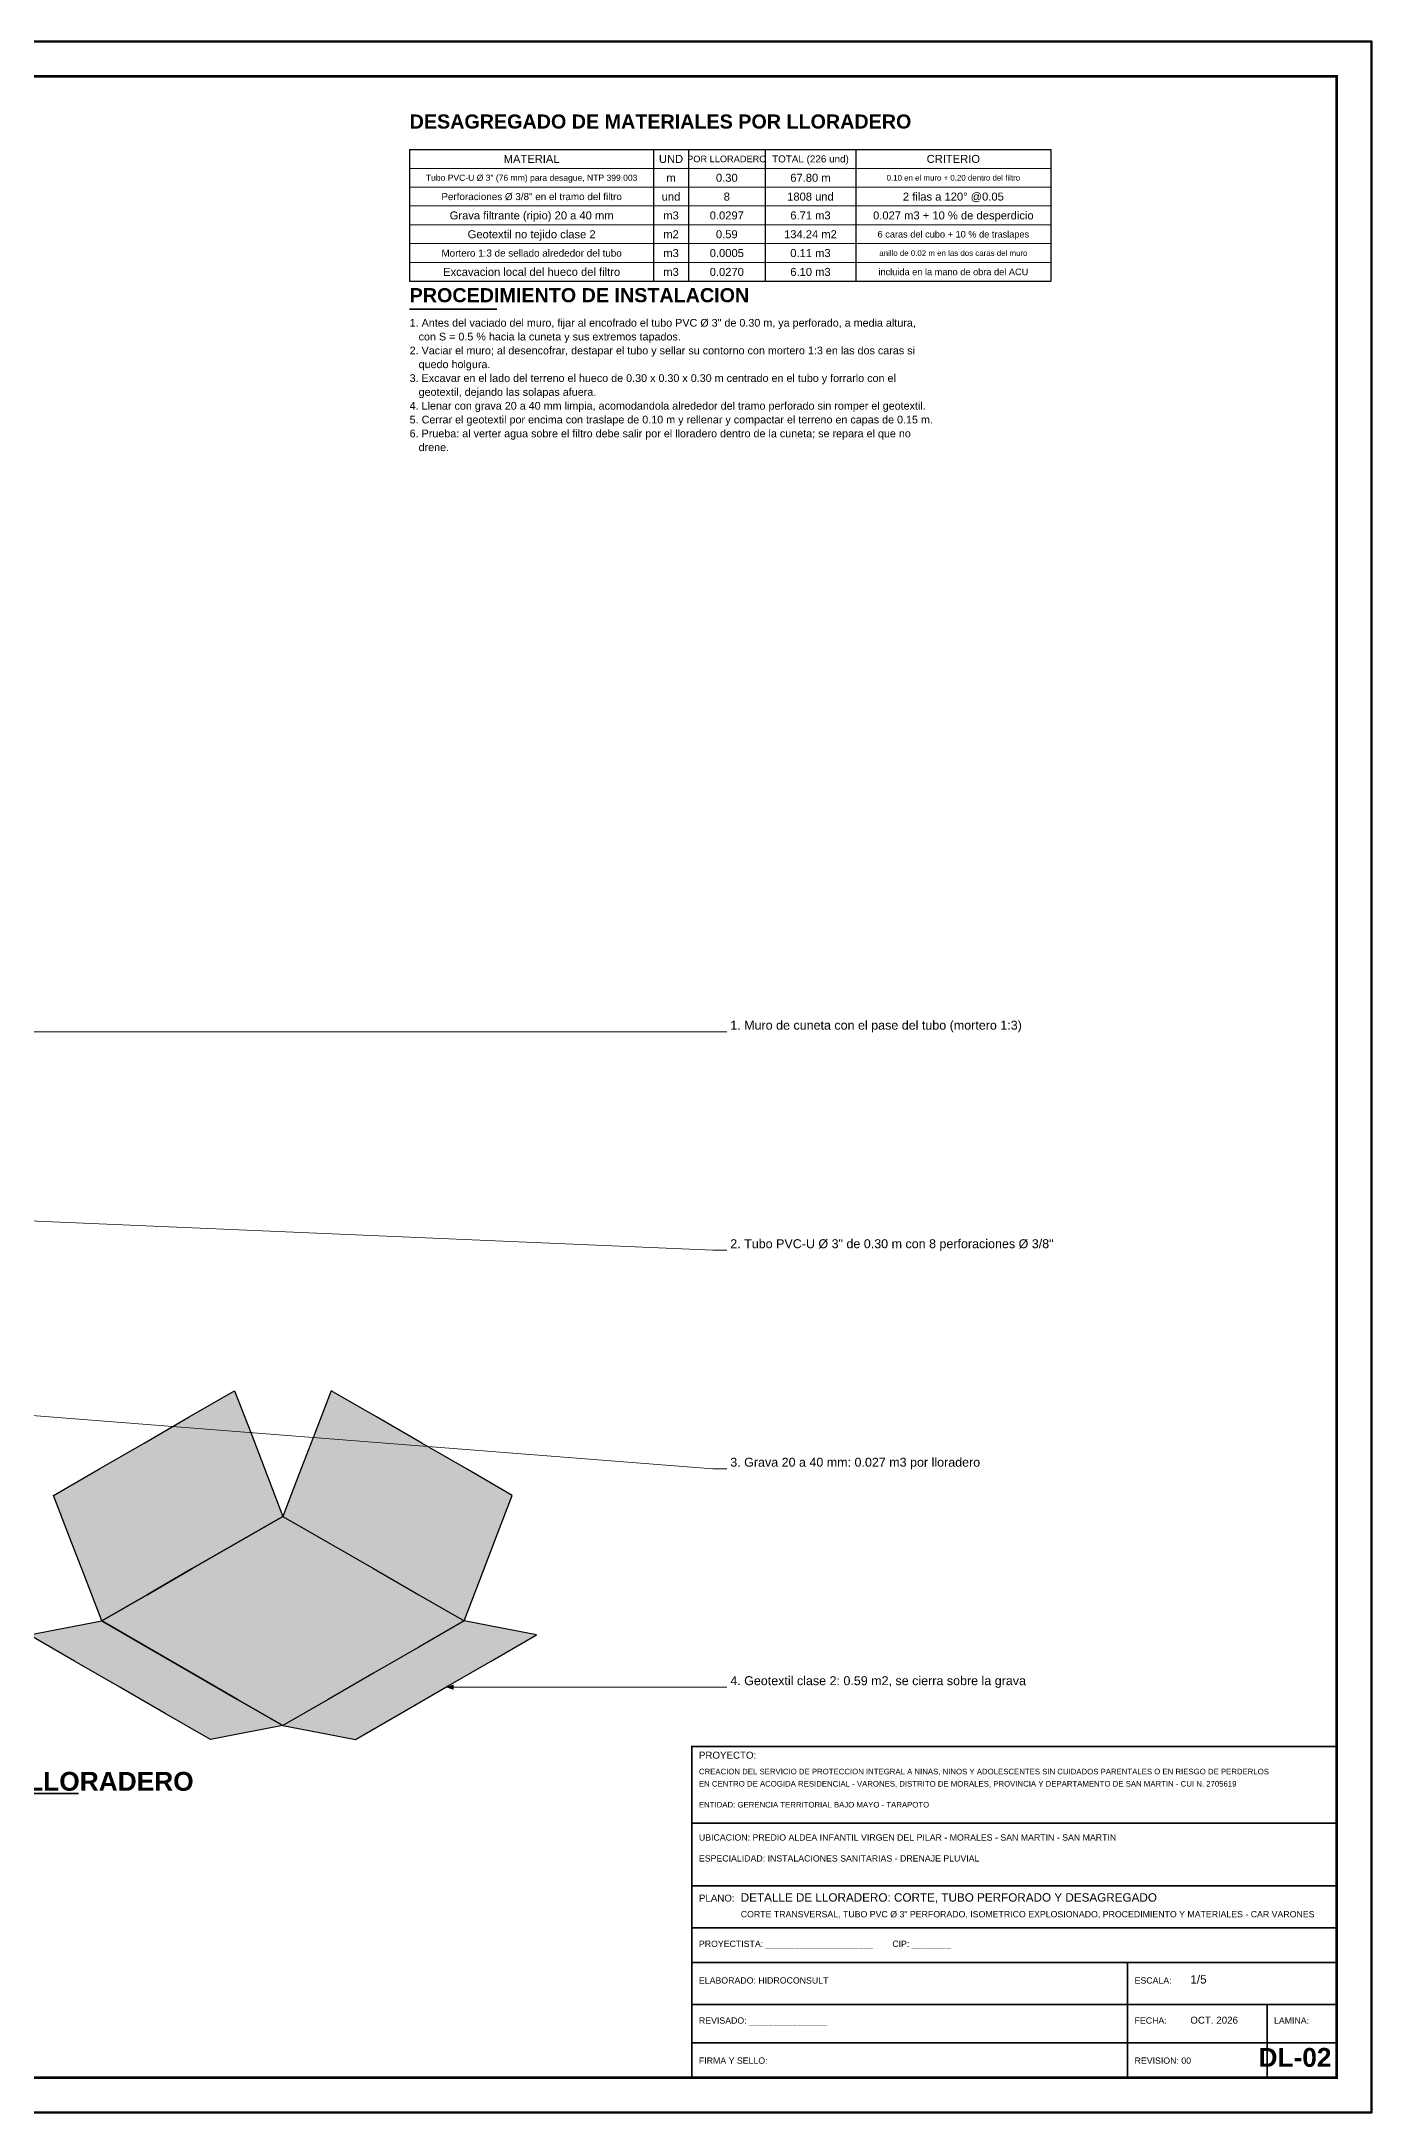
# Model space of a CAD drawing. Header units: metres. Extents: x 0 to 14.2, y 0 to 5.9.
# Drawn here: x 12.297 to 14.205, y 0 to 2.97 of the extents above; entities that cross this region are included whole.
import ezdxf
from ezdxf.enums import TextEntityAlignment as Align

# ---------------------------------------------------------------- set-up
doc = ezdxf.new("R2010")
doc.units = ezdxf.units.M
doc.header["$LTSCALE"] = 0.25
for name, color, linetype, lineweight in [('GRILLA', 9, 'CONTINUOUS', 13), ('LLAMADAS', 30, 'CONTINUOUS', 18), ('MARCO', 7, 'CONTINUOUS', 50), ('ROTULO', 7, 'CONTINUOUS', 35), ('TITULOS', 160, 'CONTINUOUS', 35)]:
    doc.layers.add(name, color=color, linetype=linetype, lineweight=lineweight)
for name, color, linetype in [('ISO-ARISTAS', 8, 'CONTINUOUS'), ('ROTULO-TEXTO', 7, 'CONTINUOUS'), ('TEXTOS', 7, 'CONTINUOUS'), ('TEXTOS-NOTAS', 7, 'CONTINUOUS')]:
    doc.layers.add(name, color=color, linetype=linetype)
doc.layers.add('ISO-CONCRETO-SUP', color=254, linetype='CONTINUOUS', true_color=0xe8e8e8)
doc.styles.get("Standard").update_dxf_attribs({"font": 'arial.ttf'})
doc.styles.add('TITULOS', font='arialbd.ttf')

msp = doc.modelspace()

# ---------------------------------------------------------------- linework, layer by layer
at = {"layer": 'GRILLA'}
for p, q in [((12.825, 2.788), (13.745, 2.788)), ((12.825, 2.761), (13.745, 2.761)), ((12.825, 2.734), (13.745, 2.734)), ((12.825, 2.707), (13.745, 2.707)), ((12.825, 2.68), (13.745, 2.68)), ((12.825, 2.653), (13.745, 2.653))]:
    msp.add_line(p, q, dxfattribs=at)
at = {"layer": 'ISO-ARISTAS', "color": 250}
for p, q in [((12.5089, 0.9975), (12.5739, 1.035)), ((12.5739, 1.035), (12.597, 0.975)), ((12.7124, 1.035), (12.6893, 0.975)), ((12.7774, 0.9975), (12.7124, 1.035)), ((12.444, 0.96), (12.5089, 0.9975)), ((12.8423, 0.96), (12.7774, 0.9975)), ((12.379, 0.9225), (12.444, 0.96)), ((12.597, 0.975), (12.6201, 0.915)), ((12.6893, 0.975), (12.6662, 0.915)), ((12.9073, 0.9225), (12.8423, 0.96)), ((12.3141, 0.885), (12.379, 0.9225)), ((12.9722, 0.885), (12.9073, 0.9225)), ((12.6201, 0.915), (12.6432, 0.855)), ((12.6662, 0.915), (12.6432, 0.855)), ((12.3372, 0.825), (12.3141, 0.885)), ((12.9491, 0.825), (12.9722, 0.885)), ((12.6432, 0.855), (12.5782, 0.8175)), ((12.5782, 0.8175), (12.6432, 0.855)), ((12.6432, 0.855), (12.7081, 0.8175)), ((12.6432, 0.855), (12.7081, 0.8175)), ((12.3603, 0.765), (12.3372, 0.825)), ((12.5782, 0.8175), (12.5132, 0.78)), ((12.5132, 0.78), (12.5782, 0.8175)), ((12.7081, 0.8175), (12.7731, 0.78)), ((12.7081, 0.8175), (12.7731, 0.78)), ((12.9261, 0.765), (12.9491, 0.825)), ((12.5132, 0.78), (12.4483, 0.7425)), ((12.4483, 0.7425), (12.5132, 0.78)), ((12.7731, 0.78), (12.838, 0.7425)), ((12.7731, 0.78), (12.838, 0.7425)), ((12.3833, 0.705), (12.3603, 0.765)), ((12.4483, 0.7425), (12.3833, 0.705)), ((12.3833, 0.705), (12.4483, 0.7425)), ((12.838, 0.7425), (12.903, 0.705)), ((12.838, 0.7425), (12.903, 0.705)), ((12.903, 0.705), (12.9261, 0.765)), ((12.2794, 0.685), (12.3314, 0.695)), ((12.3444, 0.6475), (12.2794, 0.685)), ((12.3314, 0.695), (12.3833, 0.705)), ((12.4483, 0.6675), (12.3833, 0.705)), ((12.3833, 0.705), (12.4483, 0.6675)), ((12.903, 0.705), (12.838, 0.6675)), ((12.903, 0.705), (12.838, 0.6675)), ((12.9549, 0.695), (12.903, 0.705)), ((12.9419, 0.6475), (13.0069, 0.685)), ((13.0069, 0.685), (12.9549, 0.695)), ((12.5132, 0.63), (12.4483, 0.6675)), ((12.4483, 0.6675), (12.5132, 0.63)), ((12.838, 0.6675), (12.7731, 0.63)), ((12.838, 0.6675), (12.7731, 0.63)), ((12.4093, 0.61), (12.3444, 0.6475)), ((12.5782, 0.5925), (12.5132, 0.63)), ((12.5132, 0.63), (12.5782, 0.5925)), ((12.7731, 0.63), (12.7081, 0.5925)), ((12.7731, 0.63), (12.7081, 0.5925)), ((12.877, 0.61), (12.9419, 0.6475)), ((12.4743, 0.5725), (12.4093, 0.61)), ((12.812, 0.5725), (12.877, 0.61)), ((12.5392, 0.535), (12.4743, 0.5725)), ((12.6432, 0.555), (12.5782, 0.5925)), ((12.5782, 0.5925), (12.6432, 0.555)), ((12.7081, 0.5925), (12.6432, 0.555)), ((12.7081, 0.5925), (12.6432, 0.555)), ((12.7471, 0.535), (12.812, 0.5725)), ((12.5912, 0.545), (12.5392, 0.535)), ((12.6432, 0.555), (12.5912, 0.545)), ((12.6432, 0.555), (12.6951, 0.545)), ((12.6951, 0.545), (12.7471, 0.535))]:
    msp.add_line(p, q, dxfattribs=at)
at = {"layer": 'ISO-CONCRETO-SUP', "true_color": 0xb9ccd1}
for points in [[(12.597, 0.975), (12.532, 0.9375), (12.5739, 1.035), (12.5089, 0.9975)], [(12.532, 0.9375), (12.4671, 0.9), (12.5089, 0.9975), (12.444, 0.96)], [(12.4671, 0.9), (12.4021, 0.8625), (12.444, 0.96), (12.379, 0.9225)], [(12.6201, 0.915), (12.5551, 0.8775), (12.597, 0.975), (12.532, 0.9375)], [(12.4021, 0.8625), (12.3372, 0.825), (12.379, 0.9225), (12.3141, 0.885)], [(12.5551, 0.8775), (12.4902, 0.84), (12.532, 0.9375), (12.4671, 0.9)], [(12.4902, 0.84), (12.4252, 0.8025), (12.4671, 0.9), (12.4021, 0.8625)], [(12.6432, 0.855), (12.5782, 0.8175), (12.6201, 0.915), (12.5551, 0.8775)], [(12.4252, 0.8025), (12.3603, 0.765), (12.4021, 0.8625), (12.3372, 0.825)], [(12.5782, 0.8175), (12.5132, 0.78), (12.5551, 0.8775), (12.4902, 0.84)], [(12.5132, 0.78), (12.4483, 0.7425), (12.4902, 0.84), (12.4252, 0.8025)], [(12.4483, 0.7425), (12.3833, 0.705), (12.4252, 0.8025), (12.3603, 0.765)]]:
    msp.add_solid(points, dxfattribs=at)
at = {"layer": 'ISO-CONCRETO-SUP', "true_color": 0xc8dde3}
for points in [[(12.6893, 0.975), (12.7543, 0.9375), (12.7124, 1.035), (12.7774, 0.9975)], [(12.7543, 0.9375), (12.8192, 0.9), (12.7774, 0.9975), (12.8423, 0.96)], [(12.6662, 0.915), (12.7312, 0.8775), (12.6893, 0.975), (12.7543, 0.9375)], [(12.8192, 0.9), (12.8842, 0.8625), (12.8423, 0.96), (12.9073, 0.9225)], [(12.7312, 0.8775), (12.7962, 0.84), (12.7543, 0.9375), (12.8192, 0.9)], [(12.8842, 0.8625), (12.9491, 0.825), (12.9073, 0.9225), (12.9722, 0.885)], [(12.6432, 0.855), (12.7081, 0.8175), (12.6662, 0.915), (12.7312, 0.8775)], [(12.7962, 0.84), (12.8611, 0.8025), (12.8192, 0.9), (12.8842, 0.8625)], [(12.7081, 0.8175), (12.7731, 0.78), (12.7312, 0.8775), (12.7962, 0.84)], [(12.8611, 0.8025), (12.9261, 0.765), (12.8842, 0.8625), (12.9491, 0.825)], [(12.7731, 0.78), (12.838, 0.7425), (12.7962, 0.84), (12.8611, 0.8025)], [(12.838, 0.7425), (12.903, 0.705), (12.8611, 0.8025), (12.9261, 0.765)]]:
    msp.add_solid(points, dxfattribs=at)
at = {"layer": 'ISO-CONCRETO-SUP', "true_color": 0xc0d4d9}
for points in [[(12.6432, 0.855), (12.7081, 0.8175), (12.5782, 0.8175), (12.6432, 0.78)], [(12.5782, 0.8175), (12.6432, 0.78), (12.5132, 0.78), (12.5782, 0.7425)], [(12.7081, 0.8175), (12.7731, 0.78), (12.6432, 0.78), (12.7081, 0.7425)], [(12.5132, 0.78), (12.5782, 0.7425), (12.4483, 0.7425), (12.5132, 0.705)], [(12.6432, 0.78), (12.7081, 0.7425), (12.5782, 0.7425), (12.6432, 0.705)], [(12.7731, 0.78), (12.838, 0.7425), (12.7081, 0.7425), (12.7731, 0.705)], [(12.4483, 0.7425), (12.5132, 0.705), (12.3833, 0.705), (12.4483, 0.6675)], [(12.5782, 0.7425), (12.6432, 0.705), (12.5132, 0.705), (12.5782, 0.6675)], [(12.7081, 0.7425), (12.7731, 0.705), (12.6432, 0.705), (12.7081, 0.6675)], [(12.838, 0.7425), (12.903, 0.705), (12.7731, 0.705), (12.838, 0.6675)], [(12.5132, 0.705), (12.5782, 0.6675), (12.4483, 0.6675), (12.5132, 0.63)], [(12.6432, 0.705), (12.7081, 0.6675), (12.5782, 0.6675), (12.6432, 0.63)], [(12.7731, 0.705), (12.838, 0.6675), (12.7081, 0.6675), (12.7731, 0.63)], [(12.5782, 0.6675), (12.6432, 0.63), (12.5132, 0.63), (12.5782, 0.5925)], [(12.7081, 0.6675), (12.7731, 0.63), (12.6432, 0.63), (12.7081, 0.5925)], [(12.6432, 0.63), (12.7081, 0.5925), (12.5782, 0.5925), (12.6432, 0.555)]]:
    msp.add_solid(points, dxfattribs=at)
at = {"layer": 'ISO-CONCRETO-SUP', "true_color": 0xadbfc3}
for points in [[(12.3314, 0.695), (12.3963, 0.6575), (12.2794, 0.685), (12.3444, 0.6475)], [(12.3833, 0.705), (12.4483, 0.6675), (12.3314, 0.695), (12.3963, 0.6575)], [(12.3963, 0.6575), (12.4613, 0.62), (12.3444, 0.6475), (12.4093, 0.61)], [(12.4483, 0.6675), (12.5132, 0.63), (12.3963, 0.6575), (12.4613, 0.62)], [(12.5132, 0.63), (12.5782, 0.5925), (12.4613, 0.62), (12.5262, 0.5825)], [(12.4613, 0.62), (12.5262, 0.5825), (12.4093, 0.61), (12.4743, 0.5725)], [(12.5262, 0.5825), (12.5912, 0.545), (12.4743, 0.5725), (12.5392, 0.535)], [(12.5782, 0.5925), (12.6432, 0.555), (12.5262, 0.5825), (12.5912, 0.545)]]:
    msp.add_solid(points, dxfattribs=at)
at = {"layer": 'ISO-CONCRETO-SUP', "true_color": 0xb2c5ca}
for points in [[(12.903, 0.705), (12.838, 0.6675), (12.9549, 0.695), (12.89, 0.6575)], [(12.9549, 0.695), (12.89, 0.6575), (13.0069, 0.685), (12.9419, 0.6475)], [(12.838, 0.6675), (12.7731, 0.63), (12.89, 0.6575), (12.825, 0.62)], [(12.89, 0.6575), (12.825, 0.62), (12.9419, 0.6475), (12.877, 0.61)], [(12.7731, 0.63), (12.7081, 0.5925), (12.825, 0.62), (12.7601, 0.5825)], [(12.825, 0.62), (12.7601, 0.5825), (12.877, 0.61), (12.812, 0.5725)], [(12.7081, 0.5925), (12.6432, 0.555), (12.7601, 0.5825), (12.6951, 0.545)], [(12.7601, 0.5825), (12.6951, 0.545), (12.812, 0.5725), (12.7471, 0.535)]]:
    msp.add_solid(points, dxfattribs=at)
at = {"layer": 'LLAMADAS'}
for p, q in [((13.26, 1.55), (11.5433, 1.55)), ((13.28, 1.55), (13.26, 1.55)), ((13.26, 1.2367), (11.1363, 1.328)), ((13.28, 1.2367), (13.26, 1.2367)), ((13.26, 0.9233), (12.1495, 1.01)), ((13.28, 0.9233), (13.26, 0.9233)), ((13.26, 0.61), (12.877, 0.61)), ((13.28, 0.61), (13.26, 0.61))]:
    msp.add_line(p, q, dxfattribs=at)
msp.add_solid([(12.877, 0.61), (12.888, 0.6062), (12.888, 0.6139)], dxfattribs=at)
at = {"layer": 'MARCO'}
msp.add_lwpolyline([(10, 0), (14.205, 0), (14.205, 2.97), (10, 2.97)], close=True, dxfattribs=at)
at = {"layer": 'MARCO', "const_width": 0.004}
msp.add_lwpolyline([(10.125, 0.05), (14.155, 0.05), (14.155, 2.92), (10.125, 2.92)], close=True, dxfattribs=at)
at = {"layer": 'ROTULO'}
for p, q in [((13.23, 0.415), (14.155, 0.415)), ((13.23, 0.325), (14.155, 0.325)), ((13.23, 0.265), (14.155, 0.265)), ((13.23, 0.215), (14.155, 0.215)), ((13.855, 0.215), (13.855, 0.05)), ((13.23, 0.155), (14.155, 0.155)), ((14.055, 0.155), (14.055, 0.05)), ((13.23, 0.1), (14.155, 0.1))]:
    msp.add_line(p, q, dxfattribs=at)
at = {"layer": 'ROTULO', "const_width": 0.0025}
msp.add_lwpolyline([(13.23, 0.05), (14.155, 0.05), (14.155, 0.525), (13.23, 0.525)], close=True, dxfattribs=at)
at = {"layer": 'TEXTOS'}
for p, q in [((12.825, 2.815), (13.745, 2.815)), ((12.825, 2.815), (12.825, 2.626)), ((13.175, 2.815), (13.175, 2.626)), ((13.225, 2.815), (13.225, 2.626)), ((13.335, 2.815), (13.335, 2.626)), ((13.465, 2.815), (13.465, 2.626)), ((13.745, 2.815), (13.745, 2.626)), ((12.825, 2.626), (13.745, 2.626))]:
    msp.add_line(p, q, dxfattribs=at)
at = {"layer": 'TITULOS'}
for p, q in [((12.825, 2.586), (12.95, 2.586)), ((11.75, 0.4575), (12.35, 0.4575))]:
    msp.add_line(p, q, dxfattribs=at)

# ---------------------------------------------------------------- texts
at = {"layer": 'ROTULO-TEXTO'}
for s, height, p in [('PROYECTO:', 0.01, (13.24, 0.5075)), ('CREACION DEL SERVICIO DE PROTECCION INTEGRAL A NINAS, NINOS Y ADOLESCENTES SIN CUIDADOS PARENTALES O EN RIESGO DE PERDERLOS', 0.008, (13.24, 0.485)), ('EN CENTRO DE ACOGIDA RESIDENCIAL - VARONES, DISTRITO DE MORALES, PROVINCIA Y DEPARTAMENTO DE SAN MARTIN - CUI N. 2705619', 0.008, (13.24, 0.4675)), ('ENTIDAD: GERENCIA TERRITORIAL BAJO MAYO - TARAPOTO', 0.008, (13.24, 0.4375)), ('UBICACION: PREDIO ALDEA INFANTIL VIRGEN DEL PILAR - MORALES - SAN MARTIN - SAN MARTIN', 0.009, (13.24, 0.39)), ('ESPECIALIDAD: INSTALACIONES SANITARIAS - DRENAJE PLUVIAL', 0.009, (13.24, 0.36)), ('PLANO:', 0.01, (13.24, 0.3025)), ('DETALLE DE LLORADERO: CORTE, TUBO PERFORADO Y DESAGREGADO', 0.012, (13.3, 0.3025)), ('CORTE TRANSVERSAL, TUBO PVC Ø 3" PERFORADO, ISOMETRICO EXPLOSIONADO, PROCEDIMIENTO Y MATERIALES - CAR VARONES', 0.009, (13.3, 0.28)), ('PROYECTISTA: ______________________        CIP: ________', 0.009, (13.24, 0.2375)), ('ELABORADO: HIDROCONSULT', 0.009, (13.24, 0.185)), ('ESCALA:', 0.009, (13.865, 0.185)), ('1/5', 0.012, (13.945, 0.185)), ('REVISADO: ________________', 0.009, (13.24, 0.1275)), ('FECHA:', 0.009, (13.865, 0.1275)), ('OCT. 2026', 0.01, (13.945, 0.1275)), ('LAMINA:', 0.009, (14.065, 0.1275)), ('FIRMA Y SELLO:', 0.009, (13.24, 0.07)), ('REVISION: 00', 0.009, (13.865, 0.07))]:
    msp.add_text(s, height=height, dxfattribs=at).set_placement(p)
at = {"layer": 'TEXTOS'}
for s, height, p in [('MATERIAL', 0.01147, (13, 2.8015)), ('UND', 0.01147, (13.2, 2.8015)), ('POR LLORADERO', 0.00945, (13.28, 2.8015)), ('TOTAL (226 und)', 0.010125, (13.4, 2.8015)), ('CRITERIO', 0.01147, (13.605, 2.8015)), ('Tubo PVC-U Ø 3" (76 mm) para desague, NTP 399.003', 0.008775, (13, 2.7745)), ('m', 0.0115, (13.2, 2.7745)), ('0.30', 0.01147, (13.28, 2.7745)), ('67.80 m', 0.01147, (13.4, 2.7745)), ('0.10 en el muro + 0.20 dentro del filtro', 0.0081, (13.605, 2.7745)), ('Perforaciones Ø 3/8" en el tramo del filtro', 0.010125, (13, 2.7475)), ('und', 0.01147, (13.2, 2.7475)), ('8', 0.0115, (13.28, 2.7475)), ('1808 und', 0.01147, (13.4, 2.7475)), ('2 filas a 120° @0.05', 0.011475, (13.605, 2.7475)), ('Grava filtrante (ripio) 20 a 40 mm', 0.011475, (13, 2.7205)), ('m3', 0.01147, (13.2, 2.7205)), ('0.0297', 0.01147, (13.28, 2.7205)), ('6.71 m3', 0.01147, (13.4, 2.7205)), ('0.027 m3 + 10 % de desperdicio', 0.011475, (13.605, 2.7205)), ('Geotextil no tejido clase 2', 0.011475, (13, 2.6935)), ('m2', 0.01147, (13.2, 2.6935)), ('0.59', 0.01147, (13.28, 2.6935)), ('134.24 m2', 0.01147, (13.4, 2.6935)), ('6 caras del cubo + 10 % de traslapes', 0.00945, (13.605, 2.6935)), ('Mortero 1:3 de sellado alrededor del tubo', 0.010125, (13, 2.6665)), ('Excavacion local del hueco del filtro', 0.011475, (13, 2.6395)), ('m3', 0.01147, (13.2, 2.6665)), ('m3', 0.01147, (13.2, 2.6395)), ('0.0005', 0.01147, (13.28, 2.6665)), ('0.0270', 0.01147, (13.28, 2.6395)), ('0.11 m3', 0.01147, (13.4, 2.6665)), ('6.10 m3', 0.01147, (13.4, 2.6395)), ('incluida en la mano de obra del ACU', 0.00945, (13.605, 2.6395)), ('anillo de 0.02 m en las dos caras del muro', 0.0081, (13.605, 2.6665))]:
    msp.add_text(s, height=height, dxfattribs=at).set_placement(p, align=Align.MIDDLE_CENTER)
for s, p in [('1. Muro de cuneta con el pase del tubo (mortero 1:3)', (13.285, 1.5529)), ('2. Tubo PVC-U Ø 3" de 0.30 m con 8 perforaciones Ø 3/8"', (13.285, 1.2395)), ('3. Grava 20 a 40 mm: 0.027 m3 por lloradero', (13.285, 0.9262)), ('4. Geotextil clase 2: 0.59 m2, se cierra sobre la grava', (13.285, 0.6129))]:
    msp.add_text(s, height=0.012825, dxfattribs=at).set_placement(p)
at = {"layer": 'TEXTOS-NOTAS'}
for s, p in [('1. Antes del vaciado del muro, fijar al encofrado el tubo PVC Ø 3" de 0.30 m, ya perforado, a media altura,', (12.825, 2.561)), ('2. Vaciar el muro; al desencofrar, destapar el tubo y sellar su contorno con mortero 1:3 en las dos caras si', (12.825, 2.5213)), ('   con S = 0.5 % hacia la cuneta y sus extremos tapados.', (12.825, 2.5412)), ('   quedo holgura.', (12.825, 2.5015)), ('3. Excavar en el lado del terreno el hueco de 0.30 x 0.30 x 0.30 m centrado en el tubo y forrarlo con el', (12.825, 2.4817)), ('   geotextil, dejando las solapas afuera.', (12.825, 2.4618)), ('4. Llenar con grava 20 a 40 mm limpia, acomodandola alrededor del tramo perforado sin romper el geotextil.', (12.825, 2.442)), ('5. Cerrar el geotextil por encima con traslape de 0.10 m y rellenar y compactar el terreno en capas de 0.15 m.', (12.825, 2.4222)), ('6. Prueba: al verter agua sobre el filtro debe salir por el lloradero dentro de la cuneta; se repara el que no', (12.825, 2.4023)), ('   drene.', (12.825, 2.3825))]:
    msp.add_text(s, height=0.01105, dxfattribs=at).set_placement(p)
at = {"layer": 'TITULOS', "style": 'TITULOS'}
for s, p in [('DESAGREGADO DE MATERIALES POR LLORADERO', (12.825, 2.845)), ('PROCEDIMIENTO DE INSTALACION', (12.825, 2.596))]:
    msp.add_text(s, height=0.02025, dxfattribs=at).set_placement(p)
msp.add_text('ISOMETRICO EXPLOSIONADO DE UN LLORADERO', height=0.027, dxfattribs=at).set_placement((12.05, 0.475), align=Align.MIDDLE_CENTER)
msp.add_text('DL-02', height=0.027, dxfattribs=at).set_placement((14.1475, 0.0575), align=Align.BOTTOM_RIGHT)

doc.saveas('drawing.dxf')
